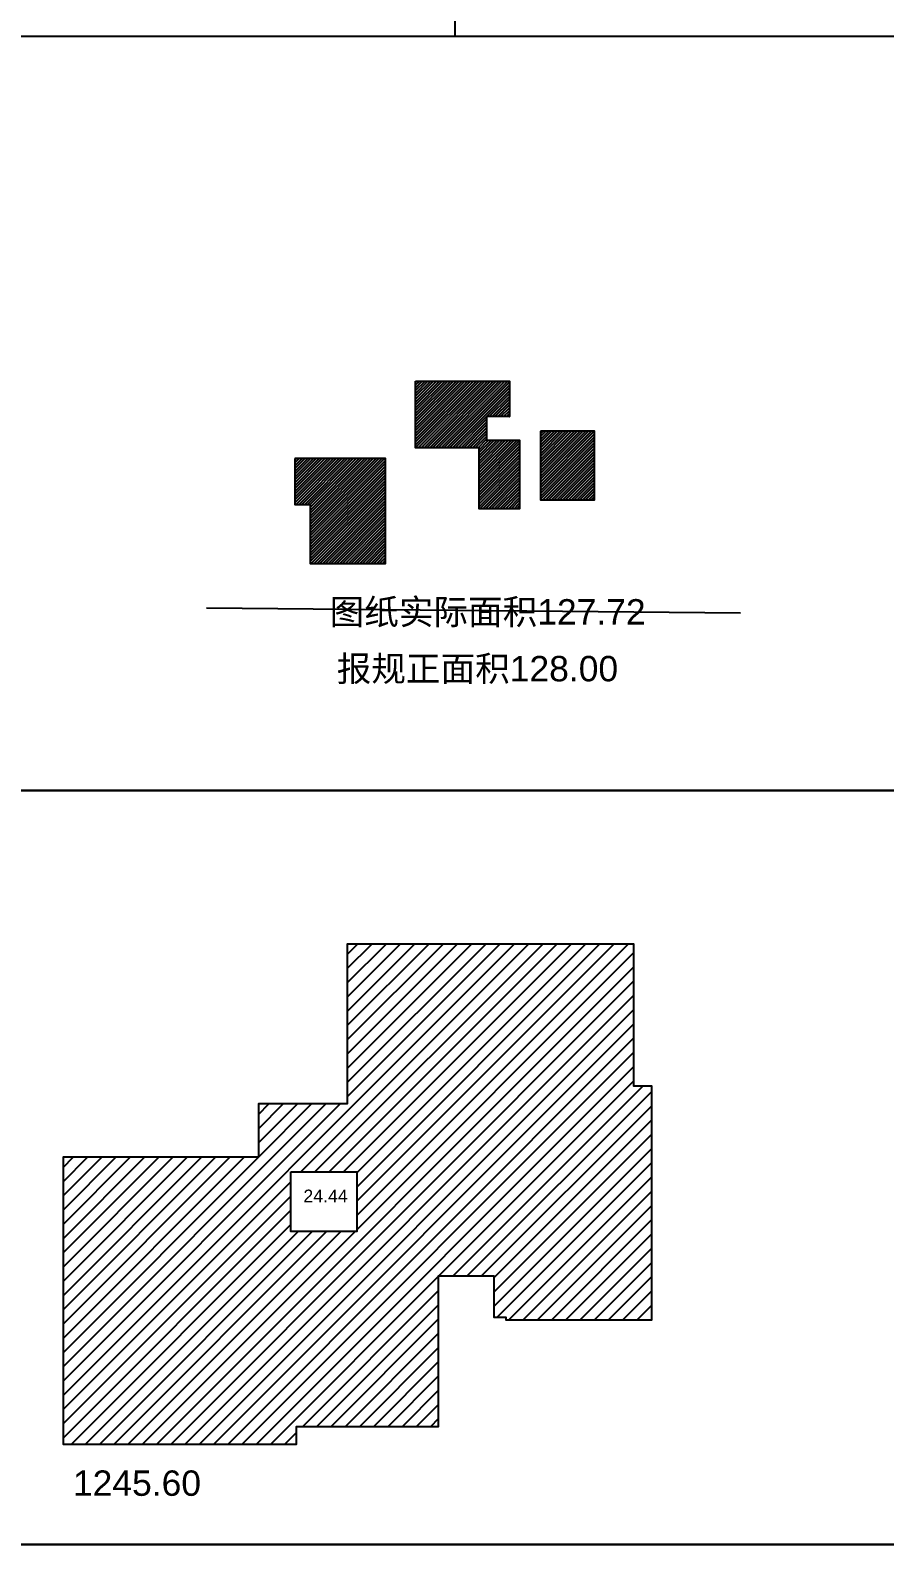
# Model space of a CAD drawing. Extents: x -186750 to 855523, y -12902 to 560425.
# Drawn here: x 506638 to 573979, y 164811 to 284576 of the extents above; entities that cross this region are included whole.
import ezdxf

# ---------------------------------------------------------------- set-up
doc = ezdxf.new("R2010")
doc.units = 0
doc.header["$LTSCALE"] = 1000
doc.header["$MEASUREMENT"] = 0
doc.linetypes.add('X-104 8#10#平面$0$109-34 轴网$0$L1$0$$AUDIT_BAD_LTYPE1', pattern=[0])
doc.layers.add('X-104 8#10#平面$0$04-不打印_辅助线', color=165, linetype='Continuous', plot=False)
for name, color, linetype in [('X-104 8#10#平面$0$A-SUR_保温', 222, 'Continuous'), ('X-104 8#10#平面$0$A-TECH_结构', 252, 'Continuous'), ('X-104 8#10#平面$0$EH_石材', 116, 'Continuous')]:
    doc.layers.add(name, color=color, linetype=linetype)
doc.styles.add('X-104 8#10#平面$0$Arial', font='arial.ttf', dxfattribs={"width": 0.75, "height": 2.5})

# ---------------------------------------------------------------- blocks, each defined once
blk = doc.blocks.new('X-104 8#10#平面')
at = {"layer": 'X-104 8#10#平面$0$04-不打印_辅助线'}
h = blk.add_hatch(dxfattribs=at)
h.set_pattern_fill('ANSI31', color=256, scale=500)
h.set_pattern_definition([(45, (84100, 3e-11), (-561.266, 561.266), [])])
h.paths.add_polyline_path([(-38500, 201400), (-39900, 201400), (-39900, 212600), (-62500, 212600), (-62500, 200000), (-69500, 200000), (-69500, 195800), (-84900, 195800), (-84900, 173200), (-66500, 173200), (-66500, 174600), (-55300, 174600), (-55300, 181900), (-55300, 186450), (-50950, 186450), (-50950, 183200), (-50000, 183200), (-50000, 183000), (-38500, 183000)])
h.paths.add_polyline_path([(-66950, 189950), (-66950, 194650), (-61750, 194650), (-61750, 189950)], flags=16)
at = {"layer": 'X-104 8#10#平面$0$EH_石材', "linetype": 'X-104 8#10#平面$0$109-34 轴网$0$L1$0$$AUDIT_BAD_LTYPE1'}
h = blk.add_hatch(dxfattribs=at)
h.set_pattern_fill('ANSI31', color=18, scale=100)
h.set_pattern_definition([(45, (4e-11, -45525.5), (-112.2532, 112.2532), [])])
h.paths.add_polyline_path([(-47261, 252996), (-47261, 247596), (-43011, 247596), (-43011, 252996)])
h.paths.add_polyline_path([(-57111, 256946), (-51511, 256946), (-49711, 256946), (-49711, 254146), (-51511, 254146), (-51511, 252296), (-48911, 252296), (-48911, 246896), (-52111, 246896), (-52111, 251696), (-57111, 251696)])
h.paths.add_polyline_path([(-66621, 250838), (-66621, 247238), (-65421, 247238), (-65421, 242588), (-59471, 242588), (-59471, 250838)])
at = {"layer": 'Defpoints', "color": 1}
blk.add_lwpolyline([(-53989, 387679), (82585, 387679), (82585, 284100), (-53989, 284100)], close=True, dxfattribs=at)
at = {"layer": 'X-104 8#10#平面$0$04-不打印_辅助线', "color": 4}
blk.add_line((-73586, 239095), (-31502, 238696), dxfattribs=at)
at = {"layer": 'X-104 8#10#平面$0$04-不打印_辅助线'}
for points in [[(-102650, 224700), (-18550, 224700), (-18550, 284100), (-102650, 284100)], [(-102650, 165300), (-18550, 165300), (-18550, 224700), (-102650, 224700)], [(-102650, 105900), (-18550, 105900), (-18550, 165300), (-102650, 165300)]]:
    blk.add_lwpolyline(points, close=True, dxfattribs=at)
at = {"layer": 'X-104 8#10#平面$0$04-不打印_辅助线', "color": 1}
for points in [[(-69500, 195800), (-84900, 195800), (-84900, 173200), (-66500, 173200), (-66500, 174600), (-55300, 174600), (-55300, 181900), (-55300, 181900), (-55300, 186450), (-50950, 186450), (-50950, 183200), (-50000, 183200), (-50000, 183000), (-38500, 183000), (-38500, 201400), (-39900, 201400), (-39900, 212600), (-62500, 212600), (-62500, 200000), (-69500, 200000)], [(-66950, 194650), (-61750, 194650), (-61750, 189950), (-66950, 189950)]]:
    blk.add_lwpolyline(points, close=True, dxfattribs=at)
at = {"layer": 'X-104 8#10#平面$0$04-不打印_辅助线', "color": 5}
blk.add_lwpolyline([(-66950, 194650), (-61750, 194650), (-61750, 189950), (-66950, 189950)], close=True, dxfattribs=at)
at = {"layer": 'X-104 8#10#平面$0$04-不打印_辅助线', "linetype": 'X-104 8#10#平面$0$109-34 轴网$0$L1$0$$AUDIT_BAD_LTYPE1'}
blk.add_lwpolyline([(-66950, 194650), (-61750, 194650), (-61750, 189950), (-66950, 189950)], close=True, dxfattribs=at)
at = {"layer": 'X-104 8#10#平面$0$A-SUR_保温', "linetype": 'X-104 8#10#平面$0$109-34 轴网$0$L1$0$$AUDIT_BAD_LTYPE1'}
for points in [[(-57111, 256946), (-51511, 256946), (-51511, 256946), (-49711, 256946), (-49711, 254146), (-51511, 254146), (-51511, 252296), (-48911, 252296), (-48911, 246896), (-52111, 246896), (-52111, 251696), (-57111, 251696), (-57111, 256946)], [(-66621, 250838), (-66621, 247238), (-65421, 247238), (-65421, 242588), (-59471, 242588), (-59471, 250838), (-66621, 250838)]]:
    blk.add_lwpolyline(points, dxfattribs=at)
at = {"layer": 'X-104 8#10#平面$0$A-TECH_结构', "linetype": 'X-104 8#10#平面$0$109-34 轴网$0$L1$0$$AUDIT_BAD_LTYPE1'}
blk.add_lwpolyline([(-66950, 194650), (-61750, 194650), (-61750, 189950), (-66950, 189950)], close=True, dxfattribs=at)
at = {"layer": 'X-104 8#10#平面$0$EH_石材', "color": 2, "linetype": 'X-104 8#10#平面$0$109-34 轴网$0$L1$0$$AUDIT_BAD_LTYPE1'}
blk.add_lwpolyline([(-47261, 252996), (-47261, 247596), (-43011, 247596), (-43011, 252996)], close=True, dxfattribs=at)
at = {"layer": 'X-104 8#10#平面$0$04-不打印_辅助线', "color": 4, "style": 'X-104 8#10#平面$0$Arial'}
blk.add_text('图纸实际面积127.72', height=2000, rotation=0, dxfattribs=at).set_placement((-63888, 237768))
at = {"layer": 'X-104 8#10#平面$0$04-不打印_辅助线', "color": 1, "style": 'X-104 8#10#平面$0$Arial'}
for s, height, p in [('报规正面积128.00', 2000, (-63328, 233295)), ('24.44', 1000, (-65958, 192250))]:
    blk.add_text(s, height=height, rotation=0, dxfattribs=at).set_placement(p)
at = {"layer": 'X-104 8#10#平面$0$04-不打印_辅助线', "color": 2, "style": 'X-104 8#10#平面$0$Arial'}
blk.add_text('1245.60', height=2000, rotation=0, dxfattribs=at).set_placement((-84124, 169126))

msp = doc.modelspace()

# ---------------------------------------------------------------- block references
msp.add_blockref('X-104 8#10#平面', (594116.4, 0))

doc.saveas('drawing.dxf')
